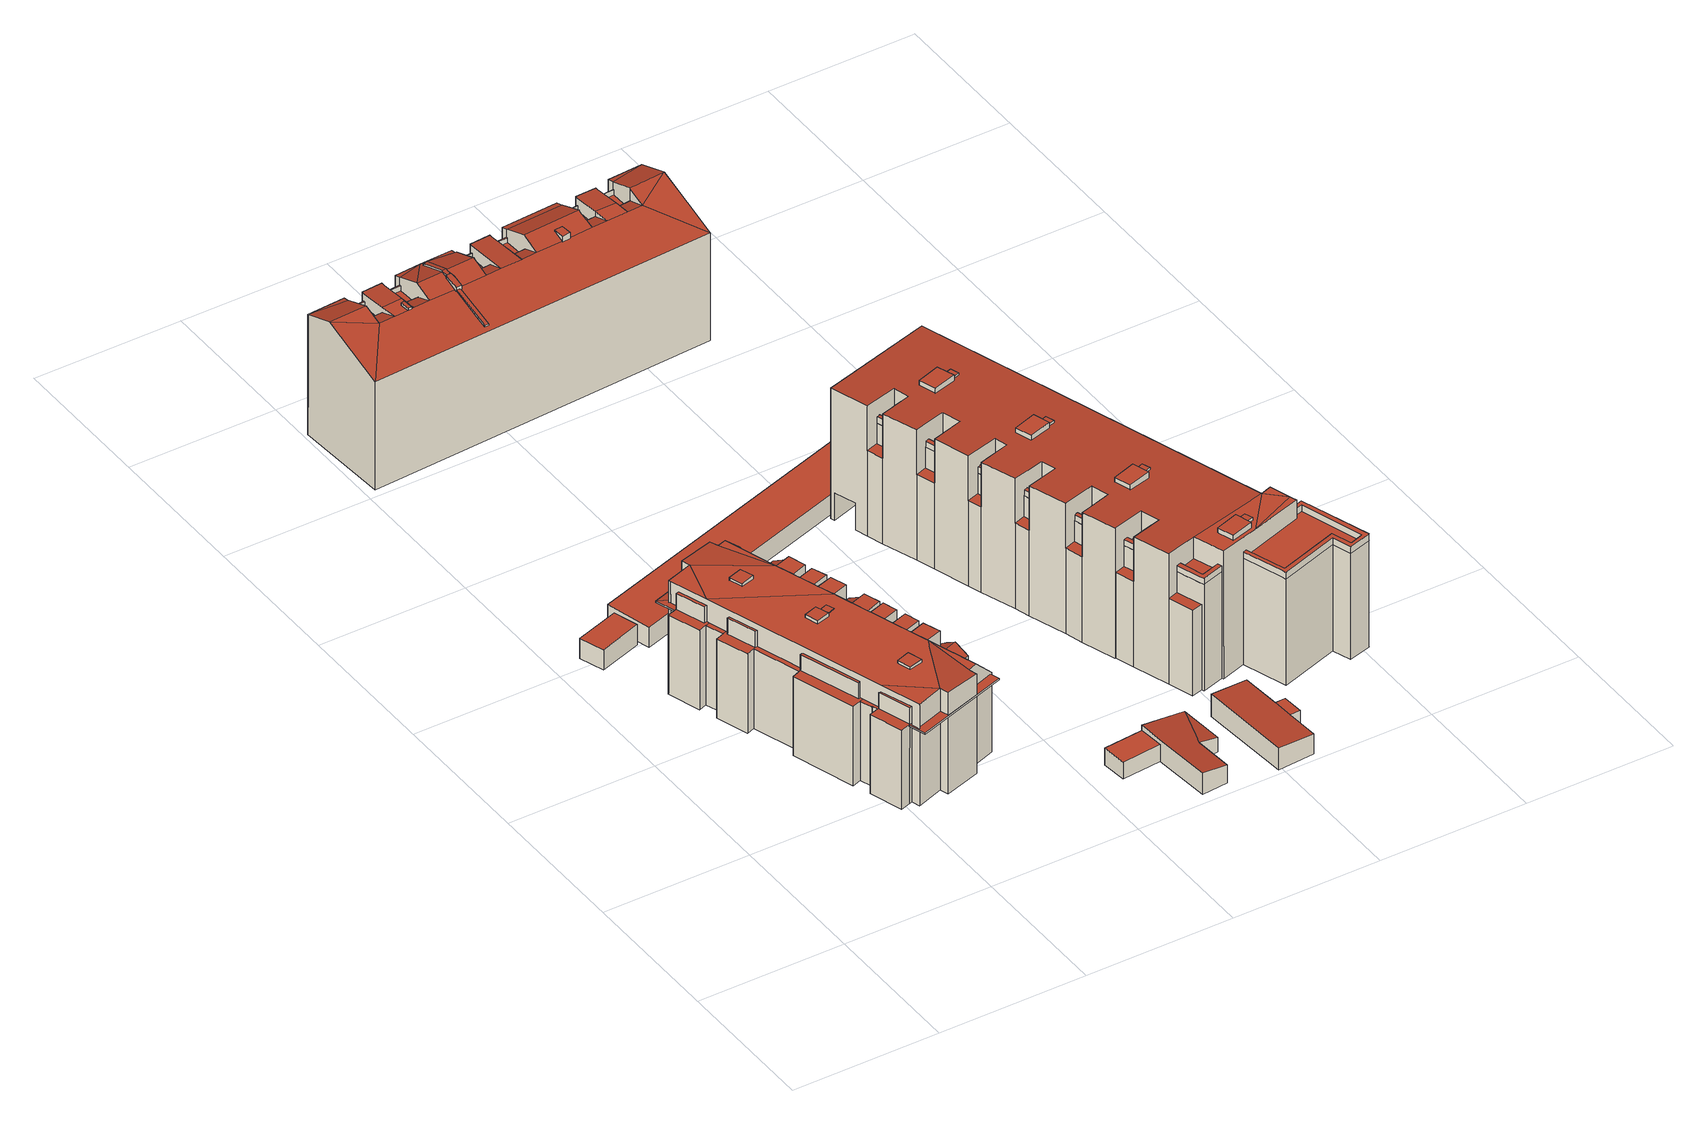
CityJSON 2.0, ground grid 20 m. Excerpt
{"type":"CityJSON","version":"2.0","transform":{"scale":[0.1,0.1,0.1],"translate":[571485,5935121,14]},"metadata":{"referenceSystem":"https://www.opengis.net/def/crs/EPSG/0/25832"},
"CityObjects":{
"building1":{"type":"Building","attributes":{"Grundfläche 2D":"21.410148","Grundhöhe NN":"14.292"},"geometry":[{"type":"Solid","lod":"3","boundaries":[[[[0,1,2,3]],[[4,5,3,2]],[[5,6,0,3]],[[6,7,1,0]],[[7,4,2,1]],[[7,6,5,4]]]],"semantics":{"surfaces":[{"type":"RoofSurface"},{"type":"WallSurface"},{"type":"GroundSurface"}],"values":[[0,1,1,1,1,2]]}}]},
"building2":{"type":"Building","attributes":{"Grundfläche 2D":"553.904332","Grundhöhe NN":"15.475"},"children":["building2-1","building2-2","building2-3","building2-4","building2-5","building2-6","building2-7","building2-8","building2-9","building2-10","building2-11","building2-12","building2-13","building2-14","building2-15","building2-16"],"geometry":[{"type":"Solid","lod":"3","boundaries":[[[[8,9,10]],[[11,8,12,13,14]],[[15,16,17,18,19,20,21,22,9,8,11,23]],[[24,11,14]],[[25,26,24]],[[26,27,24]],[[27,11,24]],[[27,26,28,29,30]],[[31,32,33,27,30]],[[27,33,34,11]],[[19,18,17,16,15,23,11,34,33,35,36,37,20]],[[36,38,39,40]],[[37,36,40,20]],[[39,41,42,40]],[[40,42,43,21]],[[44,45,46,47,21,43,42,48,49,50]],[[48,51,52,53]],[[49,48,53,50]],[[52,54,55,53]],[[55,56,57,58]],[[58,53,55]],[[59,50,58]],[[50,59,60,61,62]],[[63,22,62]],[[21,47,46,45,44,50,62,22]],[[58,50,53]],[[21,20,40]],[[64,65,66,67,68,69,70,71]],[[72,73,74,75,76,77]],[[78,79,80,81]],[[82,83,74,73,84,85,86]],[[87,88,89,90,91,92,86,85]],[[93,94,95,96]],[[97,98,99,100,101,102,103,104]],[[105,106,67,66,90,89]],[[71,70,104,103]],[[107,108,109,110]],[[111,112,113,114]],[[115,8,10,116,117,118,119,120]],[[121,12,8,115,120,119,122,123]],[[124,13,12,121,123,122,125,126]],[[127,14,13,124,126,125,128,129]],[[24,14,127,129,128,130,25]],[[26,25,130,131]],[[28,26,131,132]],[[31,30,29,28,132,133,32]],[[33,32,133,134]],[[36,35,33,134,135]],[[38,36,135,136]],[[39,38,136,137,41]],[[42,41,137,138]],[[48,42,138,139]],[[51,48,139,140]],[[52,51,140,141,54]],[[55,54,141,142]],[[56,55,142,143]],[[144,59,58,57,56,143,145,146]],[[147,60,59,144,146,145,148,149]],[[150,61,60,147,149,148,151,152]],[[153,62,61,150,152,151,154,155]],[[156,63,62,153,155,154,157,158]],[[157,159,160,161,96,95,97,104,70,69,114,113,106,105,109,108,87,85,84,80,79,162,163,164,118,117,116,10,9,22,63,156,158]],[[80,84,73,81]],[[81,73,72,78]],[[162,79,78,72,165,164,163]],[[101,100,99,166,167]],[[102,101,167,168]],[[103,102,168,169]],[[65,64,170,171]],[[65,171,172,66]],[[71,173,170,64]],[[74,174,175,75]],[[76,75,175,176]],[[77,76,176,165,72]],[[82,86,177,178]],[[83,82,178,179]],[[74,83,179,174]],[[90,180,181,91]],[[92,91,181,182]],[[92,182,177,86]],[[160,159,166,99,183,93,96,161]],[[93,183,99,98,94]],[[94,98,97,95]],[[90,66,172,180]],[[71,103,169,173]],[[109,105,89,110]],[[110,89,88,107]],[[107,88,87,108]],[[114,69,68,111]],[[111,68,67,112]],[[112,67,106,113]],[[170,173,169,168,167,166,159,157,154,151,148,145,143,142,141,140,139,138,137,136,135,134,133,132,131,130,128,125,122,119,118,164,165,176,175,174,179,178,177,182,181,180,172,171]]]],"semantics":{"surfaces":[{"type":"RoofSurface"},{"type":"WallSurface"},{"type":"GroundSurface"}],"values":[[0,0,0,0,0,0,0,0,0,0,0,0,0,0,0,0,0,0,0,0,0,0,0,0,0,0,0,0,0,0,0,0,0,0,0,0,0,0,1,1,1,1,1,1,1,1,1,1,1,1,1,1,1,1,1,1,1,1,1,1,1,1,1,1,1,1,1,1,1,1,1,1,1,1,1,1,1,1,1,1,1,1,1,1,1,1,1,1,1,1,1,2]]}}]},
"building2-1":{"type":"BuildingInstallation","parents":["building2"],"geometry":[{"type":"MultiSurface","lod":"3","boundaries":[[[184,20,19,185,186]],[[185,19,187]],[[187,188,37,189,184,186,185]],[[20,184,189]]],"semantics":{"surfaces":[{"type":"RoofSurface"},{"type":"WallSurface"}],"values":[0,1,1,1]}}]},
"building2-2":{"type":"BuildingInstallation","parents":["building2"],"geometry":[{"type":"MultiSurface","lod":"3","boundaries":[[[190,191,192,193]],[[194,195,193,192]],[[190,193,195,196]],[[196,197,191,190]],[[192,191,197,194]]],"semantics":{"surfaces":[{"type":"RoofSurface"},{"type":"WallSurface"}],"values":[0,1,1,1,1]}}]},
"building2-3":{"type":"BuildingInstallation","parents":["building2"],"geometry":[{"type":"MultiSurface","lod":"3","boundaries":[[[198,199,18,17]],[[17,200,198]],[[199,198,200,201]],[[199,201,18]]],"semantics":{"surfaces":[{"type":"RoofSurface"},{"type":"WallSurface"}],"values":[0,1,1,1]}}]},
"building2-4":{"type":"BuildingInstallation","parents":["building2"],"geometry":[{"type":"MultiSurface","lod":"3","boundaries":[[[202,203,204,205]],[[206,207,202,205]],[[208,203,202,207,209]],[[204,203,208,210]],[[206,205,204,210,211]]],"semantics":{"surfaces":[{"type":"RoofSurface"},{"type":"WallSurface"}],"values":[0,1,1,1,1]}}]},
"building2-5":{"type":"BuildingInstallation","parents":["building2"],"geometry":[{"type":"MultiSurface","lod":"3","boundaries":[[[21,212,213,47]],[[212,21,214]],[[215,213,212,214,43]],[[47,213,215]]],"semantics":{"surfaces":[{"type":"RoofSurface"},{"type":"WallSurface"}],"values":[0,1,1,1]}}]},
"building2-6":{"type":"BuildingInstallation","parents":["building2"],"geometry":[{"type":"MultiSurface","lod":"3","boundaries":[[[216,217,218,219]],[[220,221,219,218]],[[216,219,221,222]],[[222,223,217,216]],[[218,217,223,220]]],"semantics":{"surfaces":[{"type":"RoofSurface"},{"type":"WallSurface"}],"values":[0,1,1,1,1]}}]},
"building2-7":{"type":"BuildingInstallation","parents":["building2"],"geometry":[{"type":"MultiSurface","lod":"3","boundaries":[[[224,225,16,15]],[[15,226,224]],[[225,224,226,227]],[[225,227,16]]],"semantics":{"surfaces":[{"type":"RoofSurface"},{"type":"WallSurface"}],"values":[0,1,1,1]}}]},
"building2-8":{"type":"BuildingInstallation","parents":["building2"],"geometry":[{"type":"MultiSurface","lod":"3","boundaries":[[[228,229,45,46]],[[228,46,230]],[[229,228,230,231]],[[45,229,231]]],"semantics":{"surfaces":[{"type":"RoofSurface"},{"type":"WallSurface"}],"values":[0,1,1,1]}}]},
"building2-9":{"type":"BuildingInstallation","parents":["building2"],"geometry":[{"type":"MultiSurface","lod":"3","boundaries":[[[232,233,234,235]],[[236,237,233,232]],[[238,234,233,237,239]],[[238,240,235,234]],[[240,241,236,232,235]]],"semantics":{"surfaces":[{"type":"RoofSurface"},{"type":"WallSurface"}],"values":[0,1,1,1,1]}}]},
"building2-10":{"type":"BuildingInstallation","parents":["building2"],"geometry":[{"type":"MultiSurface","lod":"3","boundaries":[[[242,23,11,243,244,245]],[[11,246,243]],[[247,248,242,245,244,243,246,34]],[[242,248,23]]],"semantics":{"surfaces":[{"type":"RoofSurface"},{"type":"WallSurface"}],"values":[0,1,1,1]}}]},
"building2-11":{"type":"BuildingInstallation","parents":["building2"],"geometry":[{"type":"MultiSurface","lod":"3","boundaries":[[[50,44,249,250]],[[249,44,251]],[[251,49,252,250,249]],[[50,250,252]]],"semantics":{"surfaces":[{"type":"RoofSurface"},{"type":"WallSurface"}],"values":[0,1,1,1]}}]},
"building2-12":{"type":"BuildingInstallation","parents":["building2"],"geometry":[{"type":"MultiSurface","lod":"3","boundaries":[[[253,254,255,256]],[[254,253,257,258]],[[255,254,258,259]],[[256,255,259,260]],[[253,256,260,257]],[[258,257,260,259]]],"semantics":{"surfaces":[{"type":"RoofSurface"},{"type":"WallSurface"},{"type":"OuterCeilingSurface"}],"values":[0,1,1,1,1,2]}}]},
"building2-13":{"type":"BuildingInstallation","parents":["building2"],"geometry":[{"type":"MultiSurface","lod":"3","boundaries":[[[261,262,263,264]],[[263,262,265,266]],[[262,261,267,265]],[[264,263,266,268]],[[261,264,268,267]],[[265,267,268,266]]],"semantics":{"surfaces":[{"type":"RoofSurface"},{"type":"WallSurface"},{"type":"OuterCeilingSurface"}],"values":[0,1,1,1,1,2]}}]},
"building2-14":{"type":"BuildingInstallation","parents":["building2"],"geometry":[{"type":"MultiSurface","lod":"3","boundaries":[[[269,270,271,272]],[[272,271,273,274]],[[269,275,276,270]],[[271,270,276,273]],[[269,272,274,275]],[[276,275,274,273]]],"semantics":{"surfaces":[{"type":"RoofSurface"},{"type":"WallSurface"},{"type":"OuterCeilingSurface"}],"values":[0,1,1,1,1,2]}}]},
"building2-15":{"type":"BuildingInstallation","parents":["building2"],"geometry":[{"type":"MultiSurface","lod":"3","boundaries":[[[277,278,279,280,127,124,121,115,116,162,72,77]],[[127,280,279,281,282,129]],[[127,129,126,124]],[[124,126,123,121]],[[121,123,120,115]],[[115,120,117,116]],[[116,117,163,162]],[[77,72,162,163,283]],[[277,77,283,284]],[[278,277,284,285]],[[279,278,285,281]],[[126,129,282,281,285,284,283,163,117,120,123]]],"semantics":{"surfaces":[{"type":"RoofSurface"},{"type":"WallSurface"},{"type":"OuterCeilingSurface"}],"values":[0,1,1,1,1,1,1,1,1,1,1,2]}}]},
"building2-16":{"type":"BuildingInstallation","parents":["building2"],"geometry":[{"type":"MultiSurface","lod":"3","boundaries":[[[286,287,288]],[[286,289,290,291,292,153,150,147,144,293,287]],[[156,292,291,100,183,161]],[[286,288,294,295]],[[291,290,289,286,295,296]],[[100,291,296,297]],[[161,183,100,297,160]],[[161,160,158,156]],[[292,156,158,155,153]],[[153,155,152,150]],[[150,152,149,147]],[[147,149,146,144]],[[287,293,144,146,294,288]],[[149,152,155,158,160,297,296,295,294,146]]],"semantics":{"surfaces":[{"type":"RoofSurface"},{"type":"WallSurface"},{"type":"OuterCeilingSurface"}],"values":[0,0,0,1,1,1,1,1,1,1,1,1,1,2]}}]},
"building3":{"type":"Building","attributes":{"Grundfläche 2D":"76.382370","Grundhöhe NN":"14.802"},"geometry":[{"type":"Solid","lod":"3","boundaries":[[[[298,299,300,301]],[[302,303,304,305,306,307]],[[308,307,306]],[[298,301,309,310]],[[299,298,310,311]],[[300,299,311,312]],[[305,304,313,314]],[[306,305,314,315]],[[308,306,315,316]],[[307,308,316,317]],[[302,307,317,318]],[[300,312,313,304,303,302,318,309,301]],[[317,316,315,314,313,312,311,310,309,318]]]],"semantics":{"surfaces":[{"type":"RoofSurface"},{"type":"WallSurface"},{"type":"GroundSurface"}],"values":[[0,0,0,1,1,1,1,1,1,1,1,1,2]]}}]},
"building4":{"type":"Building","attributes":{"Grundfläche 2D":"327.166286","Grundhöhe NN":"14.292"},"geometry":[{"type":"Solid","lod":"3","boundaries":[[[[319,320,321,322]],[[320,319,323,324]],[[321,320,324,325]],[[322,321,325,326]],[[319,322,326,323]],[[324,323,326,325]]]],"semantics":{"surfaces":[{"type":"RoofSurface"},{"type":"WallSurface"},{"type":"GroundSurface"}],"values":[[0,1,1,1,1,2]]}}]},
"building5":{"type":"Building","attributes":{"Grundfläche 2D":"610.862201","Grundhöhe NN":"14.618"},"children":["building5-1","building5-2","building5-3","building5-4","building5-5","building5-6","building5-7","building5-8","building5-9","building5-10","building5-11","building5-12","building5-13","building5-14","building5-15","building5-16","building5-17","building5-18","building5-19"],"geometry":[{"type":"MultiSurface","lod":"3","boundaries":[[[327,328,329,330,331,332,333,334,335,336]],[[327,337,338,339,340,341,342,328]],[[343,344,345,346]],[[344,347,348,349,350,351,345]],[[352,353,354,355,356,357,358]],[[359,360,361]],[[359,362,363,364,360]],[[365,366,362]],[[366,363,362]],[[367,368,343,346,369,370,371,372,352,358,373,374,375,376,334,333,330,329,366,365,377]],[[378,368,367]],[[378,379,380,381]],[[378,381,382,368]],[[383,380,379]],[[384,385,386,387,388,389]],[[390,391,392,393,394,395,396]],[[397,398,399,400]],[[401,402,403,404,405,406]],[[407,408,409,410,411,412]],[[413,414,415]],[[416,417,418,413,419,420,421]],[[418,414,413]],[[422,423,419]],[[419,423,424,420]],[[425,426,427,428,429,430,431]],[[432,433,434,435,436,437]],[[410,373,358,411]],[[406,352,372,401]],[[438,343,368,388,387]],[[394,369,346,439,395]],[[370,369,440,441,442,443,372,371]],[[329,444,445,432,366]],[[374,373,446,417,416,421,420,447,376,375]],[[376,425,431,448,334]],[[441,449,399,398,450,442]],[[408,451,414,418,417,446,373,410,409]],[[381,389,388,368,382]],[[381,380,452,385,384,389]],[[392,391,453,399,449,441,440,369,394,393]],[[454,403,402,401,372,443,442,450,398]],[[455,360,364,363,366,432,437,436]],[[420,424,423,456,428,427,426,425,376,447]],[[334,457,458,431,430,459,460,429,461,339,338,337,327,336,335]],[[461,462,340,339]],[[433,445,463,329,328,342,341,340,462,435,464,465,434]],[[466,344,343]],[[466,387,344]],[[348,347,344,387,386,467,386,468]],[[468,469,349,348]],[[349,469,390,470,471,396,395,472,345,351,350]],[[346,345,472]],[[404,473,354,353,352,474,406,405,475,476]],[[473,477,355,354]],[[412,411,478,358,357,356,355,477,407,479,480]],[[436,435,481,482]],[[360,455,436,482,483,361]],[[359,361,483,484]],[[365,362,359,484,485]],[[367,377,365,485,486]],[[379,378,367,486,487]],[[383,379,487,488]],[[385,452,380,383,488,489]],[[386,385,489,490]],[[468,386,490,491]],[[469,468,491,492]],[[390,469,492,493]],[[391,390,493,494]],[[399,453,391,494,495,400]],[[397,400,495,496]],[[404,403,497,498]],[[403,454,398,397,496,497]],[[473,404,498,499]],[[477,473,499,500]],[[407,477,500,501]],[[408,407,501,502]],[[414,451,408,502,503,415]],[[422,419,413,415,503,504]],[[428,456,423,422,504,505]],[[429,428,505,506]],[[461,429,506,507]],[[462,461,507,508]],[[435,462,508,481]],[[495,494,493,492,491,490,489,488,487,486,485,484,483,482,481,508,507,506,505,504,503,502,501,500,499,498,497,496]]],"semantics":{"surfaces":[{"type":"RoofSurface"},{"type":"WallSurface"},{"type":"GroundSurface"}],"values":[0,0,0,0,0,0,0,0,0,0,0,0,0,0,0,0,0,0,0,0,0,0,0,0,0,0,0,0,0,0,0,0,0,0,0,1,1,1,1,1,1,1,1,1,1,1,1,1,1,1,1,1,1,1,1,1,1,1,1,1,1,1,1,1,1,1,1,1,1,1,1,1,1,1,1,1,1,1,1,1,1,1,2]}}]},
"building5-1":{"type":"BuildingInstallation","parents":["building5"],"geometry":[{"type":"MultiSurface","lod":"3","boundaries":[[[509,471,470,453]],[[390,391,453,470]],[[392,509,453,391]],[[392,396,471,509]]],"semantics":{"surfaces":[{"type":"RoofSurface"},{"type":"WallSurface"}],"values":[0,1,1,1]}}]},
"building5-2":{"type":"BuildingInstallation","parents":["building5"],"geometry":[{"type":"MultiSurface","lod":"3","boundaries":[[[458,457,334,376,510]],[[376,425,510]],[[425,431,458,510]]],"semantics":{"surfaces":[{"type":"RoofSurface"},{"type":"WallSurface"}],"values":[0,1,1]}}]},
"building5-3":{"type":"BuildingInstallation","parents":["building5"],"geometry":[{"type":"MultiSurface","lod":"3","boundaries":[[[346,472,511,369]],[[395,394,511,472]],[[511,394,369]]],"semantics":{"surfaces":[{"type":"RoofSurface"},{"type":"WallSurface"}],"values":[0,1,1]}}]},
"building5-4":{"type":"BuildingInstallation","parents":["building5"],"geometry":[{"type":"MultiSurface","lod":"3","boundaries":[[[512,513,514,515,516,517,518,519,520,521]],[[522,523,524,525,526,527,528,529,517,530,531]],[[529,518,517]],[[532,517,516,515,514,421,533,534]],[[532,535,530,517]],[[531,530,535,375,536,523,522]],[[537,538,539,540,541,526,525,524,523,536]],[[526,541,374,542,528,527]],[[542,543,529,528]],[[529,543,544,545,416,521,520,519,518]]],"semantics":{"surfaces":[{"type":"RoofSurface"},{"type":"WallSurface"}],"values":[0,0,0,1,1,1,1,1,1,1]}}]},
"building5-5":{"type":"BuildingInstallation","parents":["building5"]},
"building5-6":{"type":"BuildingInstallation","parents":["building5"],"geometry":[{"type":"MultiSurface","lod":"3","boundaries":[[[432,445,433]]],"semantics":{"surfaces":[{"type":"WallSurface"}],"values":[0]}}]},
"building5-7":{"type":"BuildingInstallation","parents":["building5"],"geometry":[{"type":"MultiSurface","lod":"3","boundaries":[[[546,373,358,478]],[[546,478,411,410]],[[546,410,373]]],"semantics":{"surfaces":[{"type":"RoofSurface"},{"type":"WallSurface"}],"values":[0,1,1]}}]},
"building5-8":{"type":"BuildingInstallation","parents":["building5"],"geometry":[{"type":"MultiSurface","lod":"3","boundaries":[[[547,548,549,550]],[[548,547,333,332]],[[549,548,332,331]],[[550,549,331,330]],[[547,550,330,333]]],"semantics":{"surfaces":[{"type":"RoofSurface"},{"type":"WallSurface"}],"values":[0,1,1,1,1]}}]},
"building5-9":{"type":"BuildingInstallation","parents":["building5"],"geometry":[{"type":"MultiSurface","lod":"3","boundaries":[[[551,452,467]],[[385,386,467,452]],[[386,384,551,467]],[[385,452,551,384]]],"semantics":{"surfaces":[{"type":"RoofSurface"},{"type":"WallSurface"}],"values":[0,1,1,1]}}]},
"building5-10":{"type":"BuildingInstallation","parents":["building5"],"geometry":[{"type":"MultiSurface","lod":"3","boundaries":[[[343,368,552,466]],[[368,388,552]],[[388,387,466,552]]],"semantics":{"surfaces":[{"type":"RoofSurface"},{"type":"WallSurface"}],"values":[0,1,1]}}]},
"building5-11":{"type":"BuildingInstallation","parents":["building5"],"geometry":[{"type":"MultiSurface","lod":"3","boundaries":[[[553,554,539,538,555,556]],[[537,557,556,555,538]],[[554,553,556,557,558,559]],[[559,540,539,554]]],"semantics":{"surfaces":[{"type":"RoofSurface"},{"type":"WallSurface"}],"values":[0,1,1,1]}}]},
"building5-12":{"type":"BuildingInstallation","parents":["building5"],"geometry":[{"type":"MultiSurface","lod":"3","boundaries":[[[560,561,562,563,564]],[[565,562,561,560,566,371]],[[565,567,563,562]],[[370,568,564,563,567]],[[568,566,560,564]]],"semantics":{"surfaces":[{"type":"RoofSurface"},{"type":"WallSurface"}],"values":[0,1,1,1,1]}}]},
"building5-13":{"type":"BuildingInstallation","parents":["building5"],"geometry":[{"type":"MultiSurface","lod":"3","boundaries":[[[569,474,352,372]],[[372,401,569]],[[474,569,401,406]]],"semantics":{"surfaces":[{"type":"RoofSurface"},{"type":"WallSurface"}],"values":[0,1,1]}}]},
"building5-14":{"type":"BuildingInstallation","parents":["building5"],"geometry":[{"type":"MultiSurface","lod":"3","boundaries":[[[475,570,454,476]],[[403,404,476,454]],[[405,402,570,475]],[[403,454,570,402]]],"semantics":{"surfaces":[{"type":"RoofSurface"},{"type":"WallSurface"}],"values":[0,1,1,1]}}]},
"building5-15":{"type":"BuildingInstallation","parents":["building5"],"geometry":[{"type":"MultiSurface","lod":"3","boundaries":[[[459,571,456,460]],[[428,429,460,456]],[[430,427,571,459]],[[428,456,571,427]]],"semantics":{"surfaces":[{"type":"RoofSurface"},{"type":"WallSurface"}],"values":[0,1,1,1]}}]},
"building5-16":{"type":"BuildingInstallation","parents":["building5"],"geometry":[{"type":"MultiSurface","lod":"3","boundaries":[[[514,513,512,521,572,573]],[[416,574,572,521]],[[574,575,573,572]],[[573,575,421,514]]],"semantics":{"surfaces":[{"type":"RoofSurface"},{"type":"WallSurface"}],"values":[0,1,1,1]}}]},
"building5-17":{"type":"BuildingInstallation","parents":["building5"],"geometry":[{"type":"MultiSurface","lod":"3","boundaries":[[[576,465,464,455]],[[435,436,455,464]],[[437,576,455,436]],[[437,434,465,576]]],"semantics":{"surfaces":[{"type":"RoofSurface"},{"type":"WallSurface"}],"values":[0,1,1,1]}}]},
"building5-18":{"type":"BuildingInstallation","parents":["building5"],"geometry":[{"type":"MultiSurface","lod":"3","boundaries":[[[577,480,479,451]],[[407,408,451,479]],[[409,577,451,408]],[[409,412,480,577]]],"semantics":{"surfaces":[{"type":"RoofSurface"},{"type":"WallSurface"}],"values":[0,1,1,1]}}]},
"building5-19":{"type":"BuildingInstallation","parents":["building5"],"geometry":[{"type":"MultiSurface","lod":"3","boundaries":[[[329,463,578,366]],[[445,432,578,463]],[[578,432,366]]],"semantics":{"surfaces":[{"type":"RoofSurface"},{"type":"WallSurface"}],"values":[0,1,1]}}]},
"building6":{"type":"Building","attributes":{"Grundfläche 2D":"68.699007","Grundhöhe NN":"14.496"},"geometry":[{"type":"Solid","lod":"3","boundaries":[[[[579,580,581,582,583,584]],[[583,585,586,584]],[[587,588,582,581]],[[588,589,583,582]],[[589,590,585,583]],[[590,591,586,585]],[[591,592,584,586]],[[592,593,579,584]],[[593,594,580,579]],[[594,587,581,580]],[[588,587,594,593,592,591,590,589]]]],"semantics":{"surfaces":[{"type":"RoofSurface"},{"type":"WallSurface"},{"type":"GroundSurface"}],"values":[[0,0,1,1,1,1,1,1,1,1,2]]}}]},
"building7":{"type":"Building","attributes":{"Grundfläche 2D":"927.513117","Grundhöhe NN":"14.137"},"children":["building7-1","building7-2","building7-3","building7-4","building7-5","building7-6","building7-7","building7-8","building7-9","building7-10","building7-11","building7-12","building7-13","building7-14","building7-15","building7-16"],"geometry":[{"type":"Solid","lod":"3","boundaries":[[[[595,596,597,598,599,600,601,602,603,604,605,606,607,608,609,610,611]],[[612,613,614,615,616,617,618,619,620,621,622,623,624,625,626,627,628,629,630,631,632,633,634,635,636,637,638,639,640,641,642,643,644,645,646,647,648,649,650]],[[629,628,651,652]],[[653,654,652]],[[654,629,652]],[[655,629,654]],[[656,657,658,659,660,661]],[[662,663,664,665,666,667,668,669]],[[670,671,672,673,674,675,676,677]],[[678,679,680,681,682,683]],[[684,685,686,687,688,689]],[[690,691,692,693,694,695]],[[696,697,698,699,700,701]],[[702,703,704,705,706,707]],[[708,709,710,711,712]],[[713,714,715,716]],[[717,718,719,720]],[[721,722,723,724]],[[725,726,727,728]],[[729,730,731,732]],[[733,734,735,736]],[[737,738,739,740,604,603,602,601]],[[740,741,605,604]],[[741,742,606,605]],[[742,743,744,608,607,606]],[[744,745,609,608]],[[746,610,609,745]],[[595,611,677,676]],[[596,595,676,675]],[[597,596,675,674]],[[673,598,597,674]],[[673,672,599,598]],[[600,599,672,671]],[[631,630,747,748]],[[749,750,751,752,753,736,632,631,748]],[[684,689,688,633,632,736,735]],[[633,688,687,634]],[[685,734,733,637,636,635,634,687,686]],[[638,637,733,754,755,724]],[[656,661,660,640,639,638,724,723]],[[640,660,659,641]],[[657,722,721,642,641,659,658]],[[643,642,721,756,757,716]],[[702,707,706,644,643,716,715]],[[644,706,705,645]],[[703,714,713,647,646,645,705,704]],[[648,647,713,758,759,720]],[[701,700,699,650,649,648,720,719]],[[650,699,698,612]],[[696,718,717,613,612,698,697]],[[614,613,717,760,761,728]],[[681,680,679,615,614,728,727]],[[615,679,678,616]],[[682,726,725,618,617,616,678,683]],[[618,725,762,763,619]],[[693,692,691,622,621,620,619,763,764,732,731]],[[622,691,690,623]],[[694,730,729,625,624,623,690,695]],[[626,625,729,765,766,710]],[[667,666,665,628,627,626,710,709]],[[663,767,768,651,628,665,664]],[[737,601,600,671,670,653,652,651,768,769]],[[611,610,746,770,771,655,654,653,670,677]],[[629,655,771,772]],[[773,774,775,776,747,630,629,772]],[[711,710,766,777]],[[712,711,777,778]],[[778,779,662,669,668,667,709,708,712]],[[663,662,779,767]],[[713,716,757,758]],[[717,720,759,760]],[[721,724,755,756]],[[725,728,761,762]],[[780,781,740,739,738,737,769,782]],[[741,740,781,783]],[[742,741,783,784]],[[785,744,743,742,784,786]],[[745,744,785,787]],[[746,745,787,770]],[[729,732,764,765]],[[733,736,753,754]],[[681,727,726,682]],[[684,735,734,685]],[[693,731,730,694]],[[701,719,718,696]],[[702,715,714,703]],[[656,723,722,657]],[[752,751,774,773]],[[750,749,776,775]],[[784,783,781,780,782,769,768,767,779,778,777,766,765,764,763,762,761,760,759,758,757,756,755,754,753,752,773,772,771,770,787,785,786]],[[776,749,748,747]],[[775,774,751,750]]]],"semantics":{"surfaces":[{"type":"RoofSurface"},{"type":"WallSurface"},{"type":"GroundSurface"},{"type":"OuterCeilingSurface"}],"values":[[0,0,0,0,0,0,0,0,0,0,0,0,0,0,0,0,0,0,0,0,0,1,1,1,1,1,1,1,1,1,1,1,1,1,1,1,1,1,1,1,1,1,1,1,1,1,1,1,1,1,1,1,1,1,1,1,1,1,1,1,1,1,1,1,1,1,1,1,1,1,1,1,1,1,1,1,1,1,1,1,1,1,1,1,1,1,1,1,1,2,2,3]]}}]},
"building7-1":{"type":"BuildingInstallation","parents":["building7"],"geometry":[{"type":"MultiSurface","lod":"3","boundaries":[[[788,789,790,791]],[[789,788,792,793]],[[793,794,790,789]],[[794,795,791,790]],[[795,792,788,791]]],"semantics":{"surfaces":[{"type":"RoofSurface"},{"type":"WallSurface"}],"values":[0,1,1,1,1]}}]},
"building7-2":{"type":"BuildingInstallation","parents":["building7"],"geometry":[{"type":"MultiSurface","lod":"3","boundaries":[[[796,797,798,799]],[[800,801,797,796]],[[798,797,801,802]],[[802,803,799,798]],[[796,799,803,800]]],"semantics":{"surfaces":[{"type":"RoofSurface"},{"type":"WallSurface"}],"values":[0,1,1,1,1]}}]},
"building7-3":{"type":"BuildingInstallation","parents":["building7"],"geometry":[{"type":"MultiSurface","lod":"3","boundaries":[[[804,805,806,807]],[[807,806,808,809]],[[804,807,809,810]],[[805,804,810,811]],[[806,805,811,808]]],"semantics":{"surfaces":[{"type":"RoofSurface"},{"type":"WallSurface"}],"values":[0,1,1,1,1]}}]},
"building7-4":{"type":"BuildingInstallation","parents":["building7"],"geometry":[{"type":"MultiSurface","lod":"3","boundaries":[[[812,813,814,815]],[[815,814,816,817]],[[812,815,817,818]],[[813,812,818,819]],[[814,813,819,816]]],"semantics":{"surfaces":[{"type":"RoofSurface"},{"type":"WallSurface"}],"values":[0,1,1,1,1]}}]},
"building7-5":{"type":"BuildingInstallation","parents":["building7"],"geometry":[{"type":"MultiSurface","lod":"3","boundaries":[[[820,821,822,823]],[[823,822,824,825]],[[820,823,825,826]],[[821,820,826,827]],[[822,821,827,824]]],"semantics":{"surfaces":[{"type":"RoofSurface"},{"type":"WallSurface"}],"values":[0,1,1,1,1]}}]},
"building7-6":{"type":"BuildingInstallation","parents":["building7"],"geometry":[{"type":"MultiSurface","lod":"3","boundaries":[[[828,829,830,831]],[[831,830,832,833]],[[828,831,833,834]],[[829,828,834,835]],[[830,829,835,832]]],"semantics":{"surfaces":[{"type":"RoofSurface"},{"type":"WallSurface"}],"values":[0,1,1,1,1]}}]},
"building7-7":{"type":"BuildingInstallation","parents":["building7"],"geometry":[{"type":"MultiSurface","lod":"3","boundaries":[[[836,837,838,839]],[[837,836,840,841]],[[838,837,841,842]],[[842,843,839,838]],[[836,839,843,840]]],"semantics":{"surfaces":[{"type":"RoofSurface"},{"type":"WallSurface"}],"values":[0,1,1,1,1]}}]},
"building7-8":{"type":"BuildingInstallation","parents":["building7"],"geometry":[{"type":"MultiSurface","lod":"3","boundaries":[[[844,845,846,847]],[[848,849,844,847,850]],[[851,845,844,849,852]],[[851,853,846,845]],[[853,850,847,846]]],"semantics":{"surfaces":[{"type":"RoofSurface"},{"type":"WallSurface"}],"values":[0,1,1,1,1]}}]},
"building7-9":{"type":"BuildingInstallation","parents":["building7"],"geometry":[{"type":"MultiSurface","lod":"3","boundaries":[[[854,855,856,857]],[[857,856,682,683]],[[854,857,683,680]],[[855,854,680,681]],[[856,855,681,682]]],"semantics":{"surfaces":[{"type":"RoofSurface"},{"type":"WallSurface"}],"values":[0,1,1,1,1]}}]},
"building7-10":{"type":"BuildingInstallation","parents":["building7"],"geometry":[{"type":"MultiSurface","lod":"3","boundaries":[[[858,859,860,861]],[[686,861,860,685]],[[686,689,858,861]],[[684,859,858,689]],[[684,685,860,859]]],"semantics":{"surfaces":[{"type":"RoofSurface"},{"type":"WallSurface"}],"values":[0,1,1,1,1]}}]},
"building7-11":{"type":"BuildingInstallation","parents":["building7"],"geometry":[{"type":"MultiSurface","lod":"3","boundaries":[[[862,863,864,865]],[[695,865,864,694]],[[695,692,862,865]],[[693,863,862,692]],[[693,694,864,863]]],"semantics":{"surfaces":[{"type":"RoofSurface"},{"type":"WallSurface"}],"values":[0,1,1,1,1]}}]},
"building7-12":{"type":"BuildingInstallation","parents":["building7"],"geometry":[{"type":"MultiSurface","lod":"3","boundaries":[[[866,867,868,869]],[[697,700,868,867]],[[701,869,868,700]],[[701,696,866,869]],[[697,867,866,696]]],"semantics":{"surfaces":[{"type":"RoofSurface"},{"type":"WallSurface"}],"values":[0,1,1,1,1]}}]},
"building7-13":{"type":"BuildingInstallation","parents":["building7"],"geometry":[{"type":"MultiSurface","lod":"3","boundaries":[[[870,871,872,873]],[[873,872,707,702]],[[870,873,702,703]],[[871,870,703,704]],[[872,871,704,707]]],"semantics":{"surfaces":[{"type":"RoofSurface"},{"type":"WallSurface"}],"values":[0,1,1,1,1]}}]},
"building7-14":{"type":"BuildingInstallation","parents":["building7"],"geometry":[{"type":"MultiSurface","lod":"3","boundaries":[[[874,875,876,877]],[[658,875,874,657]],[[658,661,876,875]],[[656,877,876,661]],[[874,877,656,657]]],"semantics":{"surfaces":[{"type":"RoofSurface"},{"type":"WallSurface"}],"values":[0,1,1,1,1]}}]},
"building7-15":{"type":"BuildingInstallation","parents":["building7"],"geometry":[{"type":"MultiSurface","lod":"3","boundaries":[[[878,879,880,881,882,883,884,885]],[[663,664,880,879]],[[664,886,881,880]],[[882,881,886,666]],[[666,667,883,882]],[[667,668,669,662,878,885,884,883]],[[662,663,879,878]]],"semantics":{"surfaces":[{"type":"RoofSurface"},{"type":"WallSurface"}],"values":[0,1,1,1,1,1,1]}}]},
"building7-16":{"type":"BuildingInstallation","parents":["building7"],"geometry":[{"type":"MultiSurface","lod":"3","boundaries":[[[887,888,889,890]],[[891,892,890,889]],[[892,893,887,890]],[[893,894,888,887]],[[894,891,889,888]],[[894,893,892,891]]],"semantics":{"surfaces":[{"type":"RoofSurface"},{"type":"WallSurface"},{"type":"OuterCeilingSurface"}],"values":[0,1,1,1,1,2]}}]},
"building8":{"type":"Building","attributes":{"Grundfläche 2D":"17.692716","Grundhöhe NN":"14.794"},"geometry":[{"type":"Solid","lod":"3","boundaries":[[[[895,896,897,898]],[[899,900,898,897]],[[900,901,895,898]],[[901,902,896,895]],[[902,899,897,896]],[[902,901,900,899]]]],"semantics":{"surfaces":[{"type":"RoofSurface"},{"type":"WallSurface"},{"type":"GroundSurface"}],"values":[[0,1,1,1,1,2]]}}]}
},
"vertices":[
[48,582,32],[106,601,32],[96,634,32],[37,615,32],[96,634,3],[37,615,3],[48,582,3],[106,601,3],
[240,169,161],[186,212,161],[204,157,161],[280,257,158],[244,158,161],[292,173,158],[289,184,158],[270,286,158],[264,306,158],[260,317,158],[254,337,158],[252,341,158],[245,363,158],[237,388,158],[107,456,161],[272,280,158],[302,189,158],[329,198,129],[316,237,129],[300,251,140],[323,239,129],[321,244,133],[317,257,140],[313,268,134],[311,275,129],[305,273,129],[299,270,136],[280,350,129],[275,366,129],[268,365,136],[280,368,129],[274,386,140],[257,381,140],[268,405,129],[262,403,129],[257,400,136],[218,445,158],[221,436,158],[228,416,158],[229,410,158],[240,471,129],[233,471,136],[210,469,158],[246,473,129],[240,492,140],[222,486,140],[233,511,129],[228,509,129],[215,550,129],[212,549,133],[187,541,158],[175,537,158],[171,548,158],[122,532,161],[126,521,161],[90,509,161],[99,422,129],[113,379,129],[124,383,129],[127,384,129],[114,423,129],[117,424,129],[116,428,129],[110,426,129],[197,167,129],[183,211,129],[182,211,129],[169,207,129],[183,162,129],[196,166,129],[197,167,152],[201,168,152],[186,212,152],[183,211,152],[178,218,129],[179,218,129],[186,212,129],[178,236,129],[173,234,129],[177,240,129],[174,239,129],[147,320,129],[145,319,129],[134,315,129],[161,230,129],[90,494,152],[103,455,152],[107,456,152],[94,495,152],[107,456,129],[103,455,129],[90,494,129],[88,493,129],[77,490,129],[91,446,129],[102,450,129],[108,452,129],[151,321,129],[130,385,129],[174,239,152],[177,240,152],[151,321,152],[147,320,152],[114,423,152],[127,384,152],[130,385,152],[117,424,152],[240,169,129],[204,157,129],[204,157,127],[204,157,15],[240,169,15],[240,169,127],[244,158,129],[244,158,15],[244,158,127],[292,173,129],[292,173,15],[292,173,127],[289,184,129],[289,184,15],[289,184,127],[329,198,15],[316,237,15],[323,239,15],[311,275,15],[305,273,15],[275,366,15],[280,368,15],[268,405,15],[262,403,15],[240,471,15],[246,473,15],[233,511,15],[228,509,15],[215,550,15],[175,537,131],[175,537,15],[175,537,127],[171,548,129],[171,548,15],[171,548,127],[122,532,129],[122,532,15],[122,532,127],[126,521,131],[126,521,15],[126,521,127],[90,509,130],[90,509,15],[90,509,127],[94,495,15],[94,495,127],[94,495,130],[201,168,129],[201,168,127],[201,168,15],[197,167,15],[90,494,15],[77,490,15],[91,446,15],[102,450,15],[99,422,15],[113,379,15],[124,383,15],[110,426,15],[182,211,15],[169,207,15],[183,162,15],[173,234,15],[178,218,15],[179,218,15],[145,319,15],[134,315,15],[161,230,15],[90,494,130],
[266,370,158],[273,348,158],[268,364,158],[273,348,136],[268,364,136],[266,370,135],
[217,374,160],[206,370,160],[210,359,160],[221,363,160],[210,359,159],[221,363,159],[217,374,159],[206,370,159],
[281,324,158],[275,344,158],[281,324,136],[275,344,136],
[250,224,164],[244,243,164],[226,237,164],[231,219,164],[231,219,160],[250,224,159],[244,243,159],[245,241,159],[226,237,160],[227,232,160],
[258,395,158],[251,417,158],[258,395,135],[251,417,136],
[202,373,164],[184,367,164],[189,349,164],[208,355,164],[189,349,160],[208,355,159],[202,373,159],[184,367,160],
[291,293,158],[285,313,158],[291,293,136],[285,313,136],
[249,423,158],[242,443,158],[249,423,136],[242,443,136],
[155,455,164],[174,461,164],[168,479,164],[149,473,164],[155,455,160],[174,461,159],[168,479,159],[172,464,159],[149,473,160],[153,462,160],
[293,287,158],[301,264,158],[299,270,158],[298,271,158],[301,264,136],[298,271,136],[293,287,136],
[239,452,158],[232,476,158],[239,452,136],[232,476,135],
[313,268,40],[321,244,40],[330,247,40],[322,271,40],[313,268,38],[321,244,38],[330,247,38],[322,271,38],
[270,398,40],[278,374,40],[288,377,40],[280,401,40],[278,374,38],[288,377,38],[270,398,38],[280,401,38],
[236,504,40],[243,480,40],[253,483,40],[245,507,40],[253,483,38],[245,507,38],[236,504,38],[243,480,38],
[203,143,129],[330,184,129],[326,197,129],[302,189,129],[326,197,127],[302,189,127],[196,166,127],[203,143,127],[330,184,127],
[207,562,129],[204,546,131],[212,549,129],[170,549,129],[122,534,129],[79,520,129],[94,510,131],[187,541,131],[212,549,127],[207,562,127],[79,520,127],[88,493,127],
[429,115,32],[432,81,32],[486,86,32],[483,120,32],[483,121,39],[486,86,39],[493,7,39],[528,10,34],[524,63,34],[546,127,29],[551,65,29],[483,120,8],[429,115,8],[432,81,8],[486,86,8],[493,7,8],[528,10,8],[524,63,8],[551,65,8],[546,127,8],[483,121,8],
[97,649,34],[115,589,32],[612,746,32],[593,805,34],[97,649,3],[115,589,3],[612,746,3],[593,805,3],
[107,1099,182],[79,1097,182],[81,1074,183],[100,1075,183],[99,1088,182],[104,1089,182],[105,1075,183],[109,1076,183],[108,1083,182],[108,1089,182],[105,1133,180],[105,1134,180],[105,1138,180],[77,1136,180],[77,1133,180],[77,1131,180],[412,1095,183],[411,1118,182],[382,1117,182],[383,1093,183],[408,1153,180],[408,1156,180],[380,1155,180],[380,1152,180],[380,1151,180],[262,1085,183],[258,1143,180],[258,1147,180],[230,1145,180],[230,1142,180],[230,1141,180],[233,1084,183],[3,1136,178],[55,1131,180],[55,1140,178],[6,1094,193],[57,1097,193],[55,1130,181],[11,1006,161],[59,1072,183],[486,1035,161],[433,1096,183],[362,1092,183],[330,1090,183],[319,1089,183],[283,1087,183],[211,1082,183],[173,1080,183],[166,1079,183],[131,1077,183],[176,1016,161],[481,1125,193],[478,1167,178],[431,1155,180],[432,1121,193],[432,1120,192],[430,1164,178],[431,1154,162],[431,1155,162],[408,1153,162],[411,1118,162],[432,1120,162],[432,1121,162],[380,1152,162],[358,1150,162],[358,1149,162],[360,1117,162],[360,1115,162],[382,1117,162],[380,1151,162],[279,1154,178],[280,1146,180],[358,1150,180],[357,1159,178],[282,1109,162],[280,1144,162],[280,1146,162],[258,1144,162],[258,1143,162],[260,1107,162],[230,1142,162],[207,1141,162],[208,1140,162],[210,1104,162],[232,1106,162],[230,1141,162],[168,1147,178],[207,1141,180],[207,1149,178],[171,1105,193],[210,1107,193],[208,1140,181],[163,1147,178],[130,1102,193],[165,1104,193],[127,1144,178],[128,1136,180],[128,1134,181],[130,1100,162],[130,1102,162],[128,1134,162],[128,1136,162],[105,1134,162],[105,1133,162],[107,1099,162],[57,1095,162],[79,1097,162],[77,1131,162],[77,1133,162],[55,1131,162],[55,1130,162],[411,1111,168],[383,1100,176],[360,1115,192],[360,1117,193],[282,1112,193],[282,1109,192],[80,1090,169],[79,1097,163],[210,1104,192],[130,1100,192],[108,1083,176],[358,1149,181],[280,1144,181],[207,1141,169],[431,1155,169],[358,1150,169],[280,1146,169],[55,1131,169],[128,1136,169],[108,1089,178],[107,1099,174],[105,1133,169],[105,1134,169],[105,1138,162],[77,1136,162],[79,1097,175],[77,1133,169],[77,1131,169],[411,1118,175],[408,1153,169],[408,1156,162],[380,1155,162],[380,1152,169],[380,1151,169],[382,1117,175],[258,1147,162],[260,1107,175],[258,1143,169],[258,1144,169],[230,1145,162],[232,1106,175],[230,1142,169],[230,1141,169],[77,1133,6],[55,1131,6],[55,1140,6],[3,1136,6],[11,1006,6],[486,1035,6],[478,1167,6],[430,1164,6],[431,1155,6],[408,1153,6],[408,1156,6],[380,1155,6],[380,1152,6],[358,1150,6],[357,1159,6],[279,1154,6],[280,1146,6],[258,1144,6],[258,1147,6],[230,1145,6],[230,1142,6],[207,1141,6],[207,1149,6],[127,1144,6],[128,1136,6],[105,1134,6],[105,1138,6],[77,1136,6],
[358,1149,169],
[130,1100,174],
[360,1115,175],
[170,1104,195],[169,1104,195],[165,1104,195],[165,1103,195],[165,1102,194],[166,1095,194],[171,1096,194],[171,1102,194],[171,1104,195],[171,1105,195],[166,1079,189],[166,1076,188],[167,1076,188],[172,1076,188],[174,1076,188],[173,1091,192],[172,1095,194],[171,1095,194],[165,1095,194],[165,1089,192],[166,1095,189],[165,1103,192],[165,1102,192],[165,1095,189],[166,1076,181],[167,1076,181],[167,1076,184],[172,1076,184],[172,1076,181],[174,1076,181],[172,1095,189],[171,1095,189],[171,1096,189],[171,1104,192],
[210,1104,175],
[105,1075,186],[104,1089,186],[99,1088,186],[100,1075,186],
[431,1154,169],
[432,1120,175],
[172,1022,166],[176,1022,166],[170,1024,167],[170,1022,166],[170,1022,164],[172,1022,164],[176,1022,164],
[318,1103,191],[319,1089,191],[319,1088,191],[330,1089,191],[329,1104,191],[319,1088,182],[318,1103,188],[330,1089,182],[329,1104,188],
[282,1109,175],
[280,1144,169],
[128,1134,169],
[169,1141,183],[163,1140,183],[169,1141,180],[163,1140,180],
[55,1130,169],
[208,1140,169],
[57,1095,175],
[634,133,34],[583,129,37],[593,2,37],[643,6,34],[640,50,34],[638,79,34],[654,51,34],[652,80,34],[593,2,5],[643,6,5],[640,50,5],[654,51,5],[652,80,5],[638,79,5],[634,133,5],[583,129,5],
[774,234,163],[801,149,163],[783,143,163],[774,170,163],[693,144,163],[675,197,163],[670,196,163],[688,142,163],[689,137,163],[690,136,163],[770,162,163],[778,137,163],[809,146,163],[809,147,163],[778,241,163],[759,235,163],[761,230,163],[559,420,185],[514,406,188],[531,355,188],[576,370,185],[583,346,185],[553,336,187],[538,331,188],[553,285,188],[554,285,188],[573,292,187],[598,300,185],[606,274,185],[582,266,187],[562,260,188],[578,211,188],[592,216,187],[622,226,185],[735,258,180],[580,735,180],[423,684,188],[440,633,188],[486,647,185],[492,626,185],[468,618,187],[463,616,187],[447,611,188],[463,564,188],[483,571,187],[508,579,185],[516,554,185],[471,539,188],[486,491,188],[532,505,185],[537,488,185],[507,478,187],[492,473,188],[508,426,188],[528,432,187],[553,440,185],[636,185,185],[690,202,183],[762,226,180],[759,235,180],[750,263,180],[478,569,154],[486,544,154],[491,546,154],[516,554,154],[508,579,154],[483,571,154],[605,178,154],[635,187,154],[633,193,154],[622,226,154],[598,218,154],[592,216,154],[603,183,154],[604,181,154],[762,226,154],[675,197,154],[693,144,154],[774,170,154],[783,143,154],[801,149,154],[774,234,154],[761,230,154],[583,346,154],[576,370,154],[551,361,154],[546,360,154],[553,336,154],[558,338,154],[456,638,154],[463,616,154],[468,618,154],[492,626,154],[486,647,154],[461,639,154],[606,274,154],[598,300,154],[573,292,154],[568,290,154],[577,265,154],[582,266,154],[529,411,154],[534,412,154],[559,420,154],[553,440,154],[528,432,154],[523,431,154],[502,496,154],[507,478,154],[512,480,154],[537,488,154],[532,505,154],[507,497,154],[603,183,124],[592,216,124],[578,211,124],[589,177,124],[604,181,124],[492,473,124],[507,478,124],[502,496,124],[486,491,124],[514,406,124],[529,411,124],[523,431,124],[508,426,124],[471,539,124],[486,544,124],[478,569,124],[463,564,124],[538,331,124],[553,336,124],[546,360,124],[531,355,124],[562,260,124],[577,265,124],[568,290,124],[554,285,124],[447,611,124],[463,616,124],[456,638,124],[440,633,124],[670,196,154],[688,142,154],[689,137,154],[690,136,154],[770,162,154],[778,137,154],[809,146,154],[809,147,154],[778,241,154],[759,235,154],[580,735,1],[423,684,1],[425,678,1],[425,678,40],[435,650,40],[435,650,1],[440,633,1],[447,611,1],[463,564,1],[471,539,1],[486,491,1],[492,473,1],[508,426,1],[514,406,1],[531,355,1],[538,331,1],[553,285,1],[554,285,1],[562,260,1],[578,211,1],[635,187,1],[636,185,1],[670,196,1],[759,235,1],[750,263,1],[735,258,1],[591,700,1],[591,700,40],[582,729,40],[582,729,1],[589,177,1],[604,181,1],[605,178,1],[689,137,1],[690,136,1],[688,142,1],[770,162,1],[778,137,1],[809,147,1],[809,146,1],[778,241,1],
[514,638,191],[521,615,191],[553,625,191],[545,648,191],[514,638,184],[521,615,184],[553,625,182],[545,648,182],
[558,503,191],[565,481,191],[596,491,191],[589,513,191],[558,503,184],[565,481,184],[596,491,182],[589,513,182],
[651,363,185],[647,374,185],[636,370,185],[640,359,185],[636,370,182],[640,359,182],[651,363,182],[647,374,182],
[560,643,185],[549,640,185],[553,628,185],[564,632,185],[553,628,182],[564,632,182],[560,643,182],[549,640,182],
[603,509,185],[592,505,185],[596,494,185],[607,497,185],[596,494,182],[607,497,182],[603,509,182],[592,505,182],
[694,230,186],[683,227,186],[687,216,186],[698,219,186],[687,216,183],[698,219,182],[694,230,182],[683,227,183],
[603,363,191],[610,341,191],[641,350,191],[634,373,191],[603,363,184],[610,341,184],[641,350,182],[634,373,182],
[657,197,191],[688,207,191],[681,229,191],[650,219,191],[651,215,184],[657,197,184],[650,219,184],[688,207,183],[682,205,183],[681,229,183],
[551,361,163],[546,360,163],[553,336,163],[558,338,163],
[461,639,163],[456,638,163],[463,616,163],[468,618,163],
[573,292,163],[568,290,163],[577,265,163],[582,266,163],
[529,411,163],[534,412,163],[528,432,163],[523,431,163],
[507,478,163],[512,480,163],[507,497,163],[502,496,163],
[486,544,163],[491,546,163],[483,571,163],[478,569,163],
[605,178,163],[635,187,163],[633,193,163],[608,185,163],[598,218,163],[592,216,163],[603,183,163],[604,181,163],[608,185,154],
[624,633,48],[612,671,48],[602,668,48],[614,630,48],[602,668,46],[614,630,46],[624,633,46],[612,671,46],
[360,1242,32],[408,1244,32],[406,1281,32],[359,1279,32],[406,1281,8],[359,1279,8],[360,1242,8],[408,1244,8]
]}
